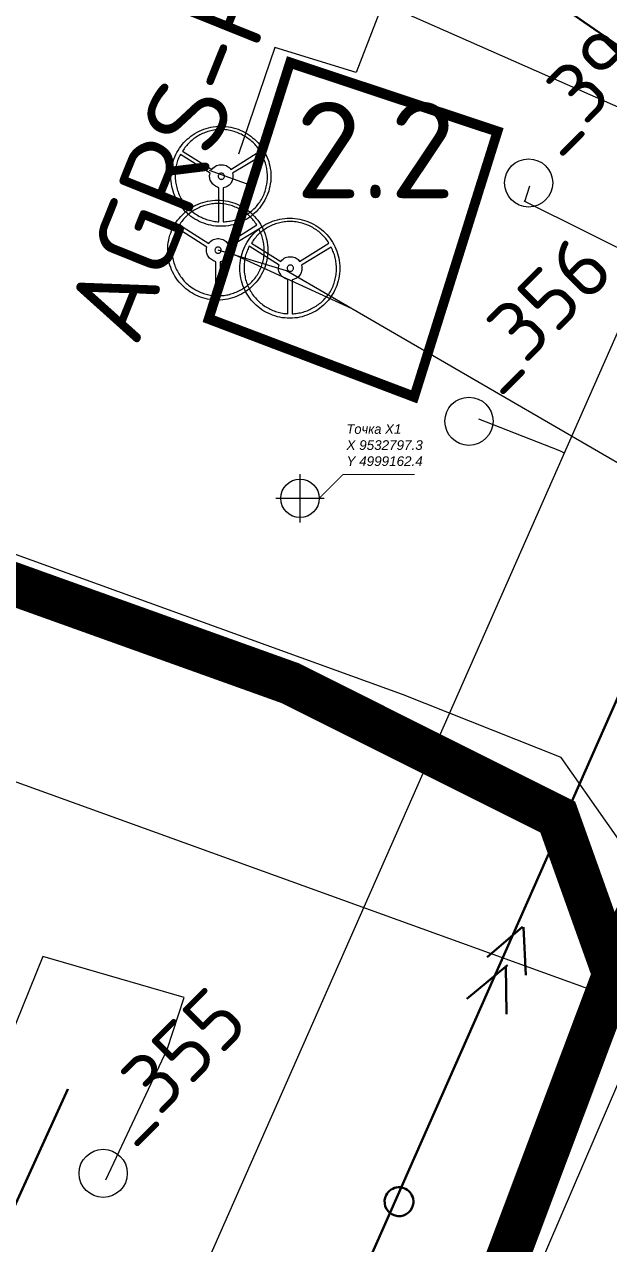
# Model space of a CAD drawing. Header units: millimetres. Extents: x 519 to 9564855, y -810 to 5021775.
# Drawn here: x 9532740 to 9532861.4, y 4999007.6 to 4999260.8 of the extents above; entities that cross this region are included whole.
import ezdxf

# ---------------------------------------------------------------- set-up
doc = ezdxf.new("R2010")
doc.units = ezdxf.units.MM
doc.header["$LTSCALE"] = 2
doc.header["$MEASUREMENT"] = 0
doc.header["$PDMODE"] = 2
doc.header["$PDSIZE"] = 5
for name, color, linetype in [('164 скв. на 2011 год (измененные)', 121, 'Continuous'), ('COMPOUND', 3, 'Continuous'), ('Existing roads', 41, 'Continuous'), ('OLD WELLS(dr.bfr2000)', 24, 'Continuous'), ('PPLINE_WAT', 7, 'WTR_LINE'), ('ROAD_ASF', 9, 'Continuous'), ('ROAD_GROUND', 9, 'Continuous'), ('Stage 11.Object 3.Color', 172, 'Continuous')]:
    doc.layers.add(name, color=color, linetype=linetype)
for name, color, linetype, lineweight in [('PPLINE_GAS', 4, 'GAS_LINE', 30), ('Новый водовод', 5, 'g_122_vpr', 30), ('Оптиковолоконный кабель', 220, 'CAB6', 20), ('ТХ_Проект. НГ', 244, 'g_122_n', 50), ('ТХ_Сущ. НГ', 244, 'g_122_n', 5), ('Электро', 1, 'Continuous', 30), ('Электроснаб', 1, 'Continuous', 18), ('Электроснабжене', 1, 'Continuous', 18)]:
    doc.layers.add(name, color=color, linetype=linetype, lineweight=lineweight)
doc.styles.add('92051501$0$STANDARD', font='simplex.shx')
doc.styles.add('Elect', font='isocpeur.ttf')
doc.styles.add('GeoApp', font='', dxfattribs={"height": 1})
doc.styles.add('Line_GUGK', font='')
doc.styles.get("Standard").update_dxf_attribs({"font": 'isocpeur.ttf', "width": 0.5})
doc.styles.get('GeoApp').set_extended_font_data('D431', italic=True)
doc.styles.get('Line_GUGK').set_extended_font_data('Bm431', italic=True)
doc.linetypes.add('CAB', pattern='A,0.7,-0.43403,["K",Standard,S=0.9,R=0,X=-0.4,Y=-0.3],-0.8', length=1.93403)
doc.linetypes.add('CAB6', pattern='A,0.9,-0.9,["6",Standard,S=0.9,R=0,X=-0.8,Y=-0.4],11', length=12.8)
doc.linetypes.add('g_122_n', pattern='A,2,-2,3,-0.6,["Н",Line_GUGK,S=2,R=0,X=0,Y=-1],-3,3,-2,8,-2,8,-2,6', length=41.6)
doc.linetypes.add('g_122_vpr', pattern='A,2,-2,3,-0.6,["Впр",Line_GUGK,S=2,R=0,X=0,Y=-1],-6.4,3,-2,8,-2,8,-2,6', length=45)
doc.linetypes.add('GAS_LINE', pattern='A,0.5,-0.2,["G",92051501$0$STANDARD,S=0.1,R=0,X=-0.1,Y=-0.05],-0.05', length=0.75)
doc.linetypes.add('WTR_LINE', pattern='A,0.5,-0.2,["W",92051501$0$STANDARD,S=0.1,R=0,X=-0.1,Y=-0.05],-0.05', length=0.75)
pattern_1 = [(45, (2e-07, 3e-08), (-2.6516504294, 2.6516504294), [])]

msp = doc.modelspace()

# ---------------------------------------------------------------- hatches: boundary and pattern name
at = {"layer": 'Existing roads', "linetype": 'ByBlock', "lineweight": 0, "ltscale": 80}
h = msp.add_hatch(dxfattribs=at)
h.set_pattern_fill('ANSI31', color=0, scale=30, style=0)
h.set_pattern_definition(pattern_1)
edge = h.paths.add_edge_path()
edge.add_line((9532778.519, 4999230.469), (9531406.804, 4999722.068))
edge.add_line((9531988.9698, 4999513.27001), (9531985.02959, 4999501.29115))
edge.add_line((9531985.02959, 4999501.29115), (9532135.5995, 4999447.17366))
edge.add_line((9532135.5995, 4999447.17366), (9532139.95261, 4999459.32019))
h = msp.add_hatch(dxfattribs=at)
h.set_pattern_fill('ANSI31', color=0, scale=30, style=0)
h.set_pattern_definition(pattern_1)
edge = h.paths.add_edge_path()
edge.add_line((9531793.51542, 4999569.26863), (9531798.02798, 4999581.86007))
edge.add_line((9531941.09132, 4999530.58864), (9531936.69892, 4999518.35317))
edge.add_line((9531936.69892, 4999518.35317), (9531793.51542, 4999569.26863))
edge.add_line((9532778.519, 4999230.469), (9531406.804, 4999722.068))
h = msp.add_hatch(dxfattribs=at)
h.set_pattern_fill('ANSI31', color=0, scale=30, style=0)
h.set_pattern_definition(pattern_1)
edge = h.paths.add_edge_path()
edge.add_line((9531785.9778, 4999571.94897), (9531748.25838, 4999585.36184))
edge.add_line((9531748.25838, 4999585.36184), (9531752.81099, 4999598.06506))
edge.add_line((9531790.46586, 4999584.57021), (9531785.9778, 4999571.94897))
edge.add_line((9532778.519, 4999230.469), (9531406.804, 4999722.068))

# ---------------------------------------------------------------- linework, layer by layer
at = {"layer": '164 скв. на 2011 год (измененные)', "color": 0, "linetype": 'ByBlock', "lineweight": 0}
msp.add_circle((9532797.3, 4999162.4), 4, dxfattribs=at)
msp.add_point((9532797.3, 4999162.4), dxfattribs=at)
at = {"layer": 'COMPOUND', "lineweight": 0, "const_width": 2, "elevation": 0}
msp.add_lwpolyline([(9532795.21417, 4999252.82118), (9532838.31364, 4999238.51961), (9532821.01163, 4999183.42024), (9532778.31222, 4999199.6218), (9532795.21417, 4999252.82118)], dxfattribs=at)
at = {"layer": 'COMPOUND', "lineweight": 0, "const_width": 2}
msp.add_lwpolyline([(9532795.237, 4999252.955), (9532838.337, 4999238.655), (9532821.037, 4999183.555), (9532778.337, 4999199.755), (9532795.237, 4999252.955)], dxfattribs=at)
at = {"layer": 'OLD WELLS(dr.bfr2000)', "lineweight": 0}
for centre in [(9532844.8, 4999227.9), (9532832.4, 4999178.4), (9532756.4, 4999022.2)]:
    msp.add_circle(centre, 5, dxfattribs=at)
at = {"layer": 'PPLINE_GAS', "lineweight": 0, "ltscale": 25}
for p, q in [((9532928.54, 4999559.67), (9532808.95, 4999250.84)), ((9532792.08, 4999256.05), (9532784.53, 4999233.86)), ((9532808.95, 4999250.84), (9532792.08, 4999256.05))]:
    msp.add_line(p, q, dxfattribs=at)
at = {"layer": 'PPLINE_GAS', "linetype": 'GAS_LINE', "lineweight": 0, "ltscale": 20}
for p, q in [((9532977.85585, 4999193.21827), (9532799.00451, 4999272.07082)), ((9532945.56987, 4999121.96714), (9532794.49137, 4999209.67511))]:
    msp.add_line(p, q, dxfattribs=at)
at = {"layer": 'PPLINE_GAS', "lineweight": 0}
for p, q in [((9532787.714, 4999227.189), (9532778.519, 4999230.469)), ((9532783.527, 4999213.031), (9532787.714, 4999227.189)), ((9532794.49137, 4999209.67511), (9532780.3, 4999213.906)), ((9532808.12865, 4999201.75804), (9532783.527, 4999213.031))]:
    msp.add_line(p, q, dxfattribs=at)
for points in [[(9532780.86805, 4999239.67591), (9532780.86805, 4999239.67591), (9532781.39777, 4999239.66553), (9532781.91711, 4999239.62398), (9532782.43644, 4999239.55127), (9532782.94539, 4999239.46818), (9532783.44395, 4999239.34354), (9532783.93213, 4999239.20851), (9532784.42031, 4999239.04232), (9532784.88771, 4999238.85536), (9532785.34472, 4999238.64763), (9532785.79135, 4999238.41912), (9532786.22759, 4999238.16984), (9532786.65345, 4999237.89978), (9532787.05853, 4999237.60896), (9532787.45322, 4999237.29736), (9532787.82715, 4999236.97537), (9532788.19068, 4999236.63261), (9532788.53344, 4999236.26907), (9532788.86582, 4999235.89515), (9532789.17742, 4999235.50045), (9532789.46825, 4999235.09537), (9532789.7383, 4999234.66952), (9532789.98758, 4999234.23328), (9532790.21609, 4999233.78665), (9532790.43421, 4999233.32963), (9532790.62117, 4999232.85184), (9532790.78736, 4999232.37405), (9532790.92239, 4999231.87549), (9532791.03664, 4999231.37693), (9532791.13012, 4999230.86798), (9532791.20283, 4999230.34865), (9532791.24437, 4999229.81892), (9532791.25476, 4999229.2892), (9532791.25476, 4999229.2892), (9532791.24437, 4999228.74909), (9532791.20283, 4999228.21937), (9532791.13012, 4999227.70004), (9532791.03664, 4999227.19109), (9532790.92239, 4999226.69252), (9532790.78736, 4999226.19396), (9532790.62117, 4999225.70579), (9532790.43421, 4999225.23838), (9532790.21609, 4999224.78137), (9532789.98758, 4999224.33474), (9532789.7383, 4999223.8985), (9532789.46825, 4999223.47264), (9532789.17742, 4999223.06756), (9532788.86582, 4999222.67287), (9532788.53344, 4999222.29895), (9532788.19068, 4999221.93541), (9532787.82715, 4999221.59265), (9532787.45322, 4999221.27066), (9532787.05853, 4999220.95906), (9532786.65345, 4999220.66823), (9532786.22759, 4999220.39818), (9532785.79135, 4999220.1489), (9532785.34472, 4999219.92039), (9532784.88771, 4999219.71265), (9532784.42031, 4999219.52569), (9532783.93213, 4999219.36989), (9532783.44395, 4999219.22448), (9532782.94539, 4999219.11023), (9532782.43644, 4999219.01675), (9532781.91711, 4999218.95442), (9532781.39777, 4999218.91288), (9532780.86805, 4999218.90249), (9532780.86805, 4999218.90249), (9532780.32794, 4999218.91288), (9532779.79822, 4999218.95442), (9532779.27888, 4999219.01675), (9532778.76993, 4999219.11023), (9532778.26099, 4999219.22448), (9532777.77281, 4999219.36989), (9532777.28464, 4999219.52569), (9532776.81723, 4999219.71265), (9532776.34983, 4999219.92039), (9532775.9032, 4999220.1489), (9532775.46696, 4999220.39818), (9532775.05149, 4999220.66823), (9532774.64641, 4999220.95906), (9532774.25172, 4999221.27066), (9532773.87779, 4999221.59265), (9532773.51426, 4999221.93541), (9532773.1715, 4999222.29895), (9532772.83912, 4999222.67287), (9532772.53791, 4999223.06756), (9532772.24708, 4999223.47264), (9532771.97703, 4999223.8985), (9532771.72775, 4999224.33474), (9532771.49924, 4999224.78137), (9532771.2915, 4999225.23838), (9532771.10454, 4999225.70579), (9532770.94874, 4999226.19396), (9532770.80333, 4999226.69252), (9532770.68907, 4999227.19109), (9532770.59559, 4999227.70004), (9532770.53327, 4999228.21937), (9532770.49173, 4999228.74909), (9532770.48134, 4999229.2892), (9532770.48134, 4999229.2892), (9532770.49173, 4999229.81892), (9532770.53327, 4999230.34865), (9532770.59559, 4999230.86798), (9532770.68907, 4999231.37693), (9532770.80333, 4999231.87549), (9532770.94874, 4999232.37405), (9532771.10454, 4999232.85184), (9532771.2915, 4999233.32963), (9532771.49924, 4999233.78665), (9532771.72775, 4999234.23328), (9532771.97703, 4999234.66952), (9532772.24708, 4999235.09537), (9532772.53791, 4999235.50045), (9532772.83912, 4999235.89515), (9532773.1715, 4999236.26907), (9532773.51426, 4999236.63261), (9532773.87779, 4999236.97537), (9532774.25172, 4999237.29736), (9532774.64641, 4999237.60896), (9532775.05149, 4999237.89978), (9532775.46696, 4999238.16984), (9532775.9032, 4999238.41912), (9532776.34983, 4999238.64763), (9532776.81723, 4999238.85536), (9532777.28464, 4999239.04232), (9532777.77281, 4999239.20851), (9532778.26099, 4999239.34354), (9532778.76993, 4999239.46818), (9532779.27888, 4999239.55127), (9532779.79822, 4999239.62398), (9532780.32794, 4999239.66553), (9532780.86805, 4999239.67591)], [(9532778.99844, 4999230.71218), (9532778.99844, 4999230.71218), (9532779.20618, 4999230.96146), (9532779.44507, 4999231.17958), (9532779.70474, 4999231.35616), (9532779.96441, 4999231.49118), (9532780.24485, 4999231.58466), (9532780.53568, 4999231.65737), (9532780.8265, 4999231.68853), (9532781.11733, 4999231.68853), (9532781.39777, 4999231.65737), (9532781.67821, 4999231.59505), (9532781.93788, 4999231.51196), (9532782.17678, 4999231.3977), (9532782.40528, 4999231.26268), (9532782.59224, 4999231.09649), (9532782.75843, 4999230.91992), (9532782.89346, 4999230.71218), (9532788.98007, 4999234.5241), (9532788.98007, 4999234.5241), (9532788.83466, 4999234.763), (9532788.66847, 4999234.99151), (9532788.50228, 4999235.22001), (9532788.32571, 4999235.44852), (9532788.13875, 4999235.66664), (9532787.95179, 4999235.88476), (9532787.74405, 4999236.0925), (9532787.53632, 4999236.30023), (9532787.3182, 4999236.49758), (9532787.10008, 4999236.69493), (9532786.86118, 4999236.88189), (9532786.62229, 4999237.05846), (9532786.38339, 4999237.23504), (9532786.13411, 4999237.40122), (9532785.87444, 4999237.56741), (9532785.61478, 4999237.71282), (9532785.34472, 4999237.85824), (9532785.07467, 4999238.00365), (9532784.79423, 4999238.12829), (9532784.51379, 4999238.25293), (9532784.23334, 4999238.36719), (9532783.94252, 4999238.47105), (9532783.65169, 4999238.56453), (9532783.36086, 4999238.64763), (9532783.05965, 4999238.73072), (9532782.75843, 4999238.79304), (9532782.45722, 4999238.85536), (9532782.14562, 4999238.9073), (9532781.8444, 4999238.93846), (9532781.5328, 4999238.96962), (9532781.2212, 4999238.98), (9532780.9096, 4999238.99039), (9532780.9096, 4999238.99039), (9532780.598, 4999238.98), (9532780.28639, 4999238.96962), (9532779.97479, 4999238.93846), (9532779.66319, 4999238.9073), (9532779.36198, 4999238.85536), (9532779.06076, 4999238.80343), (9532778.75955, 4999238.74111), (9532778.46872, 4999238.6684), (9532778.16751, 4999238.57492), (9532777.88706, 4999238.48144), (9532777.59624, 4999238.38796), (9532777.3158, 4999238.27371), (9532777.04574, 4999238.14907), (9532776.77569, 4999238.02443), (9532776.50563, 4999237.8894), (9532776.24596, 4999237.74398), (9532775.9863, 4999237.59857), (9532775.73702, 4999237.43238), (9532775.48773, 4999237.2662), (9532775.24884, 4999237.10001), (9532775.02033, 4999236.91305), (9532774.79182, 4999236.72609), (9532774.5737, 4999236.53913), (9532774.35558, 4999236.33139), (9532774.14785, 4999236.12366), (9532773.9505, 4999235.91592), (9532773.76354, 4999235.6978), (9532773.57658, 4999235.46929), (9532773.40001, 4999235.24079), (9532773.22343, 4999235.01228), (9532773.06763, 4999234.77338), (9532772.91183, 4999234.5241), (9532778.99844, 4999230.71218)], [(9532780.46297, 4999226.90026), (9532780.46297, 4999226.90026), (9532780.22407, 4999226.98335), (9532779.99557, 4999227.07683), (9532779.76706, 4999227.20147), (9532779.55932, 4999227.3365), (9532779.36198, 4999227.4923), (9532779.1854, 4999227.65849), (9532779.01922, 4999227.84545), (9532778.88419, 4999228.0428), (9532778.75955, 4999228.25053), (9532778.65568, 4999228.46865), (9532778.58297, 4999228.69716), (9532778.53104, 4999228.93605), (9532778.51027, 4999229.18533), (9532778.52065, 4999229.43462), (9532778.5622, 4999229.6839), (9532778.63491, 4999229.94356), (9532772.43404, 4999233.83858), (9532772.43404, 4999233.83858), (9532772.29901, 4999233.5893), (9532772.17437, 4999233.34002), (9532772.06012, 4999233.08035), (9532771.95625, 4999232.82068), (9532771.85239, 4999232.55063), (9532771.75891, 4999232.27019), (9532771.67581, 4999232.00013), (9532771.6031, 4999231.70931), (9532771.54078, 4999231.42886), (9532771.48885, 4999231.13804), (9532771.43692, 4999230.84721), (9532771.40576, 4999230.55638), (9532771.3746, 4999230.25517), (9532771.35382, 4999229.95395), (9532771.34344, 4999229.65274), (9532771.34344, 4999229.35152), (9532771.35382, 4999229.05031), (9532771.3746, 4999228.74909), (9532771.39537, 4999228.43749), (9532771.43692, 4999228.13628), (9532771.47846, 4999227.83506), (9532771.54078, 4999227.53385), (9532771.6031, 4999227.23263), (9532771.67581, 4999226.93142), (9532771.75891, 4999226.6302), (9532771.85239, 4999226.33938), (9532771.95625, 4999226.04855), (9532772.07051, 4999225.75772), (9532772.19515, 4999225.46689), (9532772.33017, 4999225.18645), (9532772.47559, 4999224.90601), (9532772.63139, 4999224.62557), (9532772.63139, 4999224.62557), (9532772.78719, 4999224.35551), (9532772.96376, 4999224.09585), (9532773.12995, 4999223.83618), (9532773.31691, 4999223.5869), (9532773.51426, 4999223.348), (9532773.71161, 4999223.10911), (9532773.90895, 4999222.8806), (9532774.12708, 4999222.66248), (9532774.33481, 4999222.45475), (9532774.56332, 4999222.24701), (9532774.79182, 4999222.04966), (9532775.03072, 4999221.8627), (9532775.26961, 4999221.67574), (9532775.50851, 4999221.50956), (9532775.75779, 4999221.34337), (9532776.01746, 4999221.18757), (9532776.26674, 4999221.03177), (9532776.53679, 4999220.89674), (9532776.79646, 4999220.76171), (9532777.06651, 4999220.63707), (9532777.33657, 4999220.52282), (9532777.61701, 4999220.41895), (9532777.88706, 4999220.31508), (9532778.16751, 4999220.23199), (9532778.45833, 4999220.1489), (9532778.73877, 4999220.07619), (9532779.01922, 4999220.01387), (9532779.31004, 4999219.96194), (9532779.60087, 4999219.91), (9532779.88131, 4999219.87884), (9532780.17214, 4999219.85807), (9532780.46297, 4999219.8373), (9532780.46297, 4999226.90026)], [(9532783.25699, 4999229.94356), (9532783.25699, 4999229.94356), (9532783.31931, 4999229.67351), (9532783.35047, 4999229.40346), (9532783.35047, 4999229.14379), (9532783.3297, 4999228.89451), (9532783.28815, 4999228.64523), (9532783.22583, 4999228.40633), (9532783.13235, 4999228.18821), (9532783.02849, 4999227.98048), (9532782.89346, 4999227.78313), (9532782.72727, 4999227.59617), (9532782.5507, 4999227.44037), (9532782.35335, 4999227.28457), (9532782.13523, 4999227.15993), (9532781.89633, 4999227.05606), (9532781.63667, 4999226.96258), (9532781.35623, 4999226.90026), (9532781.35623, 4999219.8373), (9532781.35623, 4999219.8373), (9532781.63667, 4999219.84768), (9532781.91711, 4999219.86846), (9532782.19755, 4999219.89962), (9532782.47799, 4999219.94116), (9532782.75843, 4999219.9931), (9532783.03887, 4999220.04503), (9532783.31931, 4999220.11774), (9532783.59976, 4999220.19044), (9532783.8802, 4999220.27354), (9532784.16064, 4999220.36702), (9532784.44108, 4999220.47088), (9532784.71113, 4999220.57475), (9532784.98119, 4999220.69939), (9532785.25124, 4999220.82403), (9532785.5213, 4999220.95906), (9532785.78096, 4999221.10447), (9532786.04063, 4999221.24989), (9532786.3003, 4999221.41608), (9532786.54958, 4999221.58226), (9532786.79886, 4999221.75884), (9532787.03776, 4999221.93541), (9532787.27665, 4999222.13276), (9532787.50516, 4999222.33011), (9532787.73367, 4999222.53784), (9532787.95179, 4999222.74557), (9532788.15952, 4999222.97408), (9532788.36726, 4999223.20259), (9532788.5646, 4999223.44148), (9532788.75156, 4999223.68038), (9532788.93852, 4999223.92966), (9532789.10471, 4999224.18933), (9532789.2709, 4999224.45938), (9532789.2709, 4999224.45938), (9532789.4267, 4999224.73982), (9532789.57211, 4999225.02026), (9532789.70714, 4999225.31109), (9532789.83178, 4999225.59153), (9532789.93565, 4999225.88236), (9532790.03952, 4999226.18358), (9532790.133, 4999226.4744), (9532790.21609, 4999226.76523), (9532790.2888, 4999227.06645), (9532790.3615, 4999227.36766), (9532790.41344, 4999227.65849), (9532790.45498, 4999227.9597), (9532790.48614, 4999228.26092), (9532790.5173, 4999228.56213), (9532790.52769, 4999228.85296), (9532790.53808, 4999229.15417), (9532790.53808, 4999229.45539), (9532790.5173, 4999229.74622), (9532790.49653, 4999230.03704), (9532790.46537, 4999230.33826), (9532790.43421, 4999230.62909), (9532790.38228, 4999230.90953), (9532790.33034, 4999231.20036), (9532790.25764, 4999231.4808), (9532790.18493, 4999231.76124), (9532790.10184, 4999232.04168), (9532790.00836, 4999232.32212), (9532789.91488, 4999232.59218), (9532789.80062, 4999232.85184), (9532789.68637, 4999233.1219), (9532789.56173, 4999233.38157), (9532789.4267, 4999233.63085), (9532783.25699, 4999229.94356)], [(9532780.95114, 4999229.94356), (9532780.95114, 4999229.94356), (9532780.81612, 4999229.93318), (9532780.69148, 4999229.89163), (9532780.58761, 4999229.82931), (9532780.48374, 4999229.7566), (9532780.41104, 4999229.65274), (9532780.34871, 4999229.54887), (9532780.30717, 4999229.42423), (9532780.29678, 4999229.2892), (9532780.29678, 4999229.2892), (9532780.30717, 4999229.15417), (9532780.34871, 4999229.03992), (9532780.41104, 4999228.92567), (9532780.48374, 4999228.83219), (9532780.58761, 4999228.74909), (9532780.69148, 4999228.69716), (9532780.81612, 4999228.65561), (9532780.95114, 4999228.64523), (9532780.95114, 4999228.64523), (9532781.08617, 4999228.65561), (9532781.20043, 4999228.69716), (9532781.31468, 4999228.74909), (9532781.40816, 4999228.83219), (9532781.49125, 4999228.92567), (9532781.54319, 4999229.03992), (9532781.58473, 4999229.15417), (9532781.59512, 4999229.2892), (9532781.59512, 4999229.2892), (9532781.58473, 4999229.42423), (9532781.54319, 4999229.54887), (9532781.49125, 4999229.65274), (9532781.40816, 4999229.7566), (9532781.31468, 4999229.82931), (9532781.20043, 4999229.89163), (9532781.08617, 4999229.93318), (9532780.95114, 4999229.94356)], [(9532780.20277, 4999224.32315), (9532780.20277, 4999224.32315), (9532780.73249, 4999224.31277), (9532781.25182, 4999224.27122), (9532781.77116, 4999224.19851), (9532782.28011, 4999224.11542), (9532782.77867, 4999223.99078), (9532783.26685, 4999223.85575), (9532783.75502, 4999223.68956), (9532784.22242, 4999223.5026), (9532784.67944, 4999223.29487), (9532785.12607, 4999223.06636), (9532785.56231, 4999222.81708), (9532785.98816, 4999222.54703), (9532786.39325, 4999222.2562), (9532786.78794, 4999221.9446), (9532787.16186, 4999221.62261), (9532787.5254, 4999221.27985), (9532787.86816, 4999220.91631), (9532788.20053, 4999220.54239), (9532788.51214, 4999220.1477), (9532788.80296, 4999219.74261), (9532789.07302, 4999219.31676), (9532789.3223, 4999218.88052), (9532789.55081, 4999218.43389), (9532789.76893, 4999217.97687), (9532789.95589, 4999217.49909), (9532790.12208, 4999217.0213), (9532790.2571, 4999216.52273), (9532790.37136, 4999216.02417), (9532790.46484, 4999215.51522), (9532790.53754, 4999214.99589), (9532790.57909, 4999214.46617), (9532790.58948, 4999213.93644), (9532790.58948, 4999213.93644), (9532790.57909, 4999213.39633), (9532790.53754, 4999212.86661), (9532790.46484, 4999212.34728), (9532790.37136, 4999211.83833), (9532790.2571, 4999211.33977), (9532790.12208, 4999210.8412), (9532789.95589, 4999210.35303), (9532789.76893, 4999209.88563), (9532789.55081, 4999209.42861), (9532789.3223, 4999208.98198), (9532789.07302, 4999208.54574), (9532788.80296, 4999208.11989), (9532788.51214, 4999207.7148), (9532788.20053, 4999207.32011), (9532787.86816, 4999206.94619), (9532787.5254, 4999206.58265), (9532787.16186, 4999206.23989), (9532786.78794, 4999205.9179), (9532786.39325, 4999205.6063), (9532785.98816, 4999205.31547), (9532785.56231, 4999205.04542), (9532785.12607, 4999204.79614), (9532784.67944, 4999204.56763), (9532784.22242, 4999204.3599), (9532783.75502, 4999204.17294), (9532783.26685, 4999204.01713), (9532782.77867, 4999203.87172), (9532782.28011, 4999203.75747), (9532781.77116, 4999203.66399), (9532781.25182, 4999203.60167), (9532780.73249, 4999203.56012), (9532780.20277, 4999203.54973), (9532780.20277, 4999203.54973), (9532779.66266, 4999203.56012), (9532779.13294, 4999203.60167), (9532778.6136, 4999203.66399), (9532778.10465, 4999203.75747), (9532777.5957, 4999203.87172), (9532777.10753, 4999204.01713), (9532776.61935, 4999204.17294), (9532776.15195, 4999204.3599), (9532775.68455, 4999204.56763), (9532775.23792, 4999204.79614), (9532774.80168, 4999205.04542), (9532774.38621, 4999205.31547), (9532773.98113, 4999205.6063), (9532773.58643, 4999205.9179), (9532773.21251, 4999206.23989), (9532772.84898, 4999206.58265), (9532772.50621, 4999206.94619), (9532772.17384, 4999207.32011), (9532771.87263, 4999207.7148), (9532771.5818, 4999208.11989), (9532771.31174, 4999208.54574), (9532771.06246, 4999208.98198), (9532770.83395, 4999209.42861), (9532770.62622, 4999209.88563), (9532770.43926, 4999210.35303), (9532770.28346, 4999210.8412), (9532770.13804, 4999211.33977), (9532770.02379, 4999211.83833), (9532769.93031, 4999212.34728), (9532769.86799, 4999212.86661), (9532769.82644, 4999213.39633), (9532769.81606, 4999213.93644), (9532769.81606, 4999213.93644), (9532769.82644, 4999214.46617), (9532769.86799, 4999214.99589), (9532769.93031, 4999215.51522), (9532770.02379, 4999216.02417), (9532770.13804, 4999216.52273), (9532770.28346, 4999217.0213), (9532770.43926, 4999217.49909), (9532770.62622, 4999217.97687), (9532770.83395, 4999218.43389), (9532771.06246, 4999218.88052), (9532771.31174, 4999219.31676), (9532771.5818, 4999219.74261), (9532771.87263, 4999220.1477), (9532772.17384, 4999220.54239), (9532772.50621, 4999220.91631), (9532772.84898, 4999221.27985), (9532773.21251, 4999221.62261), (9532773.58643, 4999221.9446), (9532773.98113, 4999222.2562), (9532774.38621, 4999222.54703), (9532774.80168, 4999222.81708), (9532775.23792, 4999223.06636), (9532775.68455, 4999223.29487), (9532776.15195, 4999223.5026), (9532776.61935, 4999223.68956), (9532777.10753, 4999223.85575), (9532777.5957, 4999223.99078), (9532778.10465, 4999224.11542), (9532778.6136, 4999224.19851), (9532779.13294, 4999224.27122), (9532779.66266, 4999224.31277), (9532780.20277, 4999224.32315)], [(9532778.33316, 4999215.35942), (9532778.33316, 4999215.35942), (9532778.54089, 4999215.6087), (9532778.77979, 4999215.82682), (9532779.03946, 4999216.0034), (9532779.29912, 4999216.13843), (9532779.57956, 4999216.23191), (9532779.87039, 4999216.30461), (9532780.16122, 4999216.33577), (9532780.45205, 4999216.33577), (9532780.73249, 4999216.30461), (9532781.01293, 4999216.24229), (9532781.2726, 4999216.1592), (9532781.51149, 4999216.04495), (9532781.74, 4999215.90992), (9532781.92696, 4999215.74373), (9532782.09315, 4999215.56716), (9532782.22818, 4999215.35942), (9532788.31479, 4999219.17135), (9532788.31479, 4999219.17135), (9532788.16937, 4999219.41024), (9532788.00319, 4999219.63875), (9532787.837, 4999219.86726), (9532787.66043, 4999220.09576), (9532787.47346, 4999220.31388), (9532787.2865, 4999220.532), (9532787.07877, 4999220.73974), (9532786.87104, 4999220.94747), (9532786.65291, 4999221.14482), (9532786.43479, 4999221.34217), (9532786.1959, 4999221.52913), (9532785.957, 4999221.7057), (9532785.71811, 4999221.88228), (9532785.46883, 4999222.04846), (9532785.20916, 4999222.21465), (9532784.94949, 4999222.36007), (9532784.67944, 4999222.50548), (9532784.40938, 4999222.65089), (9532784.12894, 4999222.77553), (9532783.8485, 4999222.90017), (9532783.56806, 4999223.01443), (9532783.27723, 4999223.1183), (9532782.98641, 4999223.21178), (9532782.69558, 4999223.29487), (9532782.39436, 4999223.37796), (9532782.09315, 4999223.44028), (9532781.79193, 4999223.5026), (9532781.48033, 4999223.55454), (9532781.17912, 4999223.5857), (9532780.86752, 4999223.61686), (9532780.55592, 4999223.62724), (9532780.24431, 4999223.63763), (9532780.24431, 4999223.63763), (9532779.93271, 4999223.62724), (9532779.62111, 4999223.61686), (9532779.30951, 4999223.5857), (9532778.99791, 4999223.55454), (9532778.69669, 4999223.5026), (9532778.39548, 4999223.45067), (9532778.09426, 4999223.38835), (9532777.80344, 4999223.31564), (9532777.50222, 4999223.22216), (9532777.22178, 4999223.12868), (9532776.93095, 4999223.0352), (9532776.65051, 4999222.92095), (9532776.38046, 4999222.79631), (9532776.1104, 4999222.67167), (9532775.84035, 4999222.53664), (9532775.58068, 4999222.39123), (9532775.32101, 4999222.24581), (9532775.07173, 4999222.07962), (9532774.82245, 4999221.91344), (9532774.58356, 4999221.74725), (9532774.35505, 4999221.56029), (9532774.12654, 4999221.37333), (9532773.90842, 4999221.18637), (9532773.6903, 4999220.97863), (9532773.48257, 4999220.7709), (9532773.28522, 4999220.56316), (9532773.09826, 4999220.34504), (9532772.9113, 4999220.11654), (9532772.73472, 4999219.88803), (9532772.55815, 4999219.65952), (9532772.40235, 4999219.42063), (9532772.24655, 4999219.17135), (9532778.33316, 4999215.35942)], [(9532795.19629, 4999220.57712), (9532795.19629, 4999220.57712), (9532795.72601, 4999220.56673), (9532796.24535, 4999220.52519), (9532796.76469, 4999220.45248), (9532797.27363, 4999220.36939), (9532797.7722, 4999220.24475), (9532798.26037, 4999220.10972), (9532798.74855, 4999219.94353), (9532799.21595, 4999219.75657), (9532799.67296, 4999219.54884), (9532800.11959, 4999219.32033), (9532800.55583, 4999219.07105), (9532800.98169, 4999218.80099), (9532801.38677, 4999218.51017), (9532801.78147, 4999218.19856), (9532802.15539, 4999217.87658), (9532802.51892, 4999217.53381), (9532802.86168, 4999217.17028), (9532803.19406, 4999216.79636), (9532803.50566, 4999216.40166), (9532803.79649, 4999215.99658), (9532804.06654, 4999215.57073), (9532804.31582, 4999215.13448), (9532804.54433, 4999214.68786), (9532804.76245, 4999214.23084), (9532804.94941, 4999213.75305), (9532805.1156, 4999213.27526), (9532805.25063, 4999212.7767), (9532805.36488, 4999212.27814), (9532805.45836, 4999211.76919), (9532805.53107, 4999211.24985), (9532805.57262, 4999210.72013), (9532805.583, 4999210.19041), (9532805.583, 4999210.19041), (9532805.57262, 4999209.6503), (9532805.53107, 4999209.12058), (9532805.45836, 4999208.60124), (9532805.36488, 4999208.09229), (9532805.25063, 4999207.59373), (9532805.1156, 4999207.09517), (9532804.94941, 4999206.607), (9532804.76245, 4999206.13959), (9532804.54433, 4999205.68258), (9532804.31582, 4999205.23595), (9532804.06654, 4999204.79971), (9532803.79649, 4999204.37385), (9532803.50566, 4999203.96877), (9532803.19406, 4999203.57408), (9532802.86168, 4999203.20015), (9532802.51892, 4999202.83662), (9532802.15539, 4999202.49386), (9532801.78147, 4999202.17187), (9532801.38677, 4999201.86027), (9532800.98169, 4999201.56944), (9532800.55583, 4999201.29939), (9532800.11959, 4999201.05011), (9532799.67296, 4999200.8216), (9532799.21595, 4999200.61386), (9532798.74855, 4999200.4269), (9532798.26037, 4999200.2711), (9532797.7722, 4999200.12569), (9532797.27363, 4999200.01143), (9532796.76469, 4999199.91795), (9532796.24535, 4999199.85563), (9532795.72601, 4999199.81409), (9532795.19629, 4999199.8037), (9532795.19629, 4999199.8037), (9532794.65618, 4999199.81409), (9532794.12646, 4999199.85563), (9532793.60713, 4999199.91795), (9532793.09818, 4999200.01143), (9532792.58923, 4999200.12569), (9532792.10105, 4999200.2711), (9532791.61288, 4999200.4269), (9532791.14547, 4999200.61386), (9532790.67807, 4999200.8216), (9532790.23144, 4999201.05011), (9532789.7952, 4999201.29939), (9532789.37973, 4999201.56944), (9532788.97465, 4999201.86027), (9532788.57996, 4999202.17187), (9532788.20604, 4999202.49386), (9532787.8425, 4999202.83662), (9532787.49974, 4999203.20015), (9532787.16736, 4999203.57408), (9532786.86615, 4999203.96877), (9532786.57532, 4999204.37385), (9532786.30527, 4999204.79971), (9532786.05599, 4999205.23595), (9532785.82748, 4999205.68258), (9532785.61974, 4999206.13959), (9532785.43278, 4999206.607), (9532785.27698, 4999207.09517), (9532785.13157, 4999207.59373), (9532785.01732, 4999208.09229), (9532784.92384, 4999208.60124), (9532784.86152, 4999209.12058), (9532784.81997, 4999209.6503), (9532784.80958, 4999210.19041), (9532784.80958, 4999210.19041), (9532784.81997, 4999210.72013), (9532784.86152, 4999211.24985), (9532784.92384, 4999211.76919), (9532785.01732, 4999212.27814), (9532785.13157, 4999212.7767), (9532785.27698, 4999213.27526), (9532785.43278, 4999213.75305), (9532785.61974, 4999214.23084), (9532785.82748, 4999214.68786), (9532786.05599, 4999215.13448), (9532786.30527, 4999215.57073), (9532786.57532, 4999215.99658), (9532786.86615, 4999216.40166), (9532787.16736, 4999216.79636), (9532787.49974, 4999217.17028), (9532787.8425, 4999217.53381), (9532788.20604, 4999217.87658), (9532788.57996, 4999218.19856), (9532788.97465, 4999218.51017), (9532789.37973, 4999218.80099), (9532789.7952, 4999219.07105), (9532790.23144, 4999219.32033), (9532790.67807, 4999219.54884), (9532791.14547, 4999219.75657), (9532791.61288, 4999219.94353), (9532792.10105, 4999220.10972), (9532792.58923, 4999220.24475), (9532793.09818, 4999220.36939), (9532793.60713, 4999220.45248), (9532794.12646, 4999220.52519), (9532794.65618, 4999220.56673), (9532795.19629, 4999220.57712)], [(9532793.32668, 4999211.61339), (9532793.32668, 4999211.61339), (9532793.53442, 4999211.86267), (9532793.77331, 4999212.08079), (9532794.03298, 4999212.25737), (9532794.29265, 4999212.39239), (9532794.57309, 4999212.48587), (9532794.86392, 4999212.55858), (9532795.15475, 4999212.58974), (9532795.44557, 4999212.58974), (9532795.72601, 4999212.55858), (9532796.00646, 4999212.49626), (9532796.26612, 4999212.41317), (9532796.50502, 4999212.29891), (9532796.73353, 4999212.16389), (9532796.92049, 4999211.9977), (9532797.08667, 4999211.82112), (9532797.2217, 4999211.61339), (9532803.30831, 4999215.42531), (9532803.30831, 4999215.42531), (9532803.1629, 4999215.66421), (9532802.99671, 4999215.89271), (9532802.83052, 4999216.12122), (9532802.65395, 4999216.34973), (9532802.46699, 4999216.56785), (9532802.28003, 4999216.78597), (9532802.07229, 4999216.99371), (9532801.86456, 4999217.20144), (9532801.64644, 4999217.39879), (9532801.42832, 4999217.59613), (9532801.18942, 4999217.7831), (9532800.95053, 4999217.95967), (9532800.71164, 4999218.13624), (9532800.46235, 4999218.30243), (9532800.20269, 4999218.46862), (9532799.94302, 4999218.61403), (9532799.67296, 4999218.75945), (9532799.40291, 4999218.90486), (9532799.12247, 4999219.0295), (9532798.84203, 4999219.15414), (9532798.56159, 4999219.2684), (9532798.27076, 4999219.37226), (9532797.97993, 4999219.46574), (9532797.6891, 4999219.54884), (9532797.38789, 4999219.63193), (9532797.08667, 4999219.69425), (9532796.78546, 4999219.75657), (9532796.47386, 4999219.8085), (9532796.17264, 4999219.83966), (9532795.86104, 4999219.87082), (9532795.54944, 4999219.88121), (9532795.23784, 4999219.8916), (9532795.23784, 4999219.8916), (9532794.92624, 4999219.88121), (9532794.61464, 4999219.87082), (9532794.30303, 4999219.83966), (9532793.99143, 4999219.8085), (9532793.69022, 4999219.75657), (9532793.389, 4999219.70464), (9532793.08779, 4999219.64232), (9532792.79696, 4999219.56961), (9532792.49575, 4999219.47613), (9532792.21531, 4999219.38265), (9532791.92448, 4999219.28917), (9532791.64404, 4999219.17491), (9532791.37398, 4999219.05027), (9532791.10393, 4999218.92563), (9532790.83387, 4999218.79061), (9532790.57421, 4999218.64519), (9532790.31454, 4999218.49978), (9532790.06526, 4999218.33359), (9532789.81598, 4999218.1674), (9532789.57708, 4999218.00122), (9532789.34857, 4999217.81426), (9532789.12007, 4999217.6273), (9532788.90195, 4999217.44033), (9532788.68382, 4999217.2326), (9532788.47609, 4999217.02487), (9532788.27874, 4999216.81713), (9532788.09178, 4999216.59901), (9532787.90482, 4999216.3705), (9532787.72825, 4999216.142), (9532787.55167, 4999215.91349), (9532787.39587, 4999215.67459), (9532787.24007, 4999215.42531), (9532793.32668, 4999211.61339)], [(9532779.79769, 4999211.5475), (9532779.79769, 4999211.5475), (9532779.55879, 4999211.63059), (9532779.33028, 4999211.72407), (9532779.10178, 4999211.84871), (9532778.89404, 4999211.98374), (9532778.69669, 4999212.13954), (9532778.52012, 4999212.30573), (9532778.35393, 4999212.49269), (9532778.21891, 4999212.69004), (9532778.09426, 4999212.89777), (9532777.9904, 4999213.11589), (9532777.91769, 4999213.3444), (9532777.86576, 4999213.5833), (9532777.84498, 4999213.83258), (9532777.85537, 4999214.08186), (9532777.89692, 4999214.33114), (9532777.96962, 4999214.59081), (9532771.76876, 4999218.48582), (9532771.76876, 4999218.48582), (9532771.63373, 4999218.23654), (9532771.50909, 4999217.98726), (9532771.39484, 4999217.72759), (9532771.29097, 4999217.46792), (9532771.1871, 4999217.19787), (9532771.09362, 4999216.91743), (9532771.01053, 4999216.64737), (9532770.93782, 4999216.35655), (9532770.8755, 4999216.07611), (9532770.82357, 4999215.78528), (9532770.77163, 4999215.49445), (9532770.74047, 4999215.20362), (9532770.70931, 4999214.90241), (9532770.68854, 4999214.60119), (9532770.67815, 4999214.29998), (9532770.67815, 4999213.99876), (9532770.68854, 4999213.69755), (9532770.70931, 4999213.39633), (9532770.73009, 4999213.08473), (9532770.77163, 4999212.78352), (9532770.81318, 4999212.4823), (9532770.8755, 4999212.18109), (9532770.93782, 4999211.87987), (9532771.01053, 4999211.57866), (9532771.09362, 4999211.27745), (9532771.1871, 4999210.98662), (9532771.29097, 4999210.69579), (9532771.40522, 4999210.40496), (9532771.52986, 4999210.11413), (9532771.66489, 4999209.83369), (9532771.8103, 4999209.55325), (9532771.96611, 4999209.27281), (9532771.96611, 4999209.27281), (9532772.12191, 4999209.00276), (9532772.29848, 4999208.74309), (9532772.46467, 4999208.48342), (9532772.65163, 4999208.23414), (9532772.84898, 4999207.99524), (9532773.04632, 4999207.75635), (9532773.24367, 4999207.52784), (9532773.46179, 4999207.30972), (9532773.66953, 4999207.10199), (9532773.89803, 4999206.89425), (9532774.12654, 4999206.69691), (9532774.36544, 4999206.50995), (9532774.60433, 4999206.32298), (9532774.84322, 4999206.1568), (9532775.09251, 4999205.99061), (9532775.35217, 4999205.83481), (9532775.60145, 4999205.67901), (9532775.87151, 4999205.54398), (9532776.13118, 4999205.40895), (9532776.40123, 4999205.28431), (9532776.67129, 4999205.17006), (9532776.95173, 4999205.06619), (9532777.22178, 4999204.96233), (9532777.50222, 4999204.87923), (9532777.79305, 4999204.79614), (9532778.07349, 4999204.72343), (9532778.35393, 4999204.66111), (9532778.64476, 4999204.60918), (9532778.93559, 4999204.55724), (9532779.21603, 4999204.52608), (9532779.50686, 4999204.50531), (9532779.79769, 4999204.48454), (9532779.79769, 4999211.5475)], [(9532782.59171, 4999214.59081), (9532782.59171, 4999214.59081), (9532782.65403, 4999214.32075), (9532782.68519, 4999214.0507), (9532782.68519, 4999213.79103), (9532782.66442, 4999213.54175), (9532782.62287, 4999213.29247), (9532782.56055, 4999213.05357), (9532782.46707, 4999212.83545), (9532782.3632, 4999212.62772), (9532782.22818, 4999212.43037), (9532782.06199, 4999212.24341), (9532781.88541, 4999212.08761), (9532781.68807, 4999211.93181), (9532781.46995, 4999211.80717), (9532781.23105, 4999211.7033), (9532780.97138, 4999211.60982), (9532780.69094, 4999211.5475), (9532780.69094, 4999204.48454), (9532780.69094, 4999204.48454), (9532780.97138, 4999204.49492), (9532781.25182, 4999204.5157), (9532781.53227, 4999204.54686), (9532781.81271, 4999204.5884), (9532782.09315, 4999204.64034), (9532782.37359, 4999204.69227), (9532782.65403, 4999204.76498), (9532782.93447, 4999204.83768), (9532783.21491, 4999204.92078), (9532783.49535, 4999205.01426), (9532783.7758, 4999205.11813), (9532784.04585, 4999205.22199), (9532784.3159, 4999205.34663), (9532784.58596, 4999205.47127), (9532784.85601, 4999205.6063), (9532785.11568, 4999205.75172), (9532785.37535, 4999205.89713), (9532785.63502, 4999206.06332), (9532785.8843, 4999206.2295), (9532786.13358, 4999206.40608), (9532786.37247, 4999206.58265), (9532786.61137, 4999206.78), (9532786.83987, 4999206.97735), (9532787.06838, 4999207.18508), (9532787.2865, 4999207.39282), (9532787.49424, 4999207.62132), (9532787.70197, 4999207.84983), (9532787.89932, 4999208.08873), (9532788.08628, 4999208.32762), (9532788.27324, 4999208.5769), (9532788.43943, 4999208.83657), (9532788.60562, 4999209.10662), (9532788.60562, 4999209.10662), (9532788.76142, 4999209.38706), (9532788.90683, 4999209.66751), (9532789.04186, 4999209.95833), (9532789.1665, 4999210.23877), (9532789.27037, 4999210.5296), (9532789.37423, 4999210.83082), (9532789.46771, 4999211.12164), (9532789.55081, 4999211.41247), (9532789.62351, 4999211.71369), (9532789.69622, 4999212.0149), (9532789.74815, 4999212.30573), (9532789.7897, 4999212.60694), (9532789.82086, 4999212.90816), (9532789.85202, 4999213.20937), (9532789.86241, 4999213.5002), (9532789.87279, 4999213.80142), (9532789.87279, 4999214.10263), (9532789.85202, 4999214.39346), (9532789.83125, 4999214.68429), (9532789.80009, 4999214.9855), (9532789.76893, 4999215.27633), (9532789.71699, 4999215.55677), (9532789.66506, 4999215.8476), (9532789.59235, 4999216.12804), (9532789.51965, 4999216.40848), (9532789.43655, 4999216.68892), (9532789.34307, 4999216.96936), (9532789.24959, 4999217.23942), (9532789.13534, 4999217.49909), (9532789.02108, 4999217.76914), (9532788.89644, 4999218.02881), (9532788.76142, 4999218.27809), (9532782.59171, 4999214.59081)], [(9532780.28586, 4999214.59081), (9532780.28586, 4999214.59081), (9532780.15083, 4999214.58042), (9532780.02619, 4999214.53887), (9532779.92233, 4999214.47655), (9532779.81846, 4999214.40385), (9532779.74575, 4999214.29998), (9532779.68343, 4999214.19611), (9532779.64188, 4999214.07147), (9532779.6315, 4999213.93644), (9532779.6315, 4999213.93644), (9532779.64188, 4999213.80142), (9532779.68343, 4999213.68716), (9532779.74575, 4999213.57291), (9532779.81846, 4999213.47943), (9532779.92233, 4999213.39633), (9532780.02619, 4999213.3444), (9532780.15083, 4999213.30285), (9532780.28586, 4999213.29247), (9532780.28586, 4999213.29247), (9532780.42089, 4999213.30285), (9532780.53514, 4999213.3444), (9532780.6494, 4999213.39633), (9532780.74288, 4999213.47943), (9532780.82597, 4999213.57291), (9532780.8779, 4999213.68716), (9532780.91945, 4999213.80142), (9532780.92984, 4999213.93644), (9532780.92984, 4999213.93644), (9532780.91945, 4999214.07147), (9532780.8779, 4999214.19611), (9532780.82597, 4999214.29998), (9532780.74288, 4999214.40385), (9532780.6494, 4999214.47655), (9532780.53514, 4999214.53887), (9532780.42089, 4999214.58042), (9532780.28586, 4999214.59081)], [(9532794.79121, 4999207.80147), (9532794.79121, 4999207.80147), (9532794.55232, 4999207.88456), (9532794.32381, 4999207.97804), (9532794.0953, 4999208.10268), (9532793.88757, 4999208.23771), (9532793.69022, 4999208.39351), (9532793.51364, 4999208.5597), (9532793.34746, 4999208.74666), (9532793.21243, 4999208.94401), (9532793.08779, 4999209.15174), (9532792.98392, 4999209.36986), (9532792.91122, 4999209.59837), (9532792.85928, 4999209.83726), (9532792.83851, 4999210.08654), (9532792.8489, 4999210.33582), (9532792.89044, 4999210.58511), (9532792.96315, 4999210.84477), (9532786.76228, 4999214.73979), (9532786.76228, 4999214.73979), (9532786.62726, 4999214.49051), (9532786.50262, 4999214.24123), (9532786.38836, 4999213.98156), (9532786.28449, 4999213.72189), (9532786.18063, 4999213.45184), (9532786.08715, 4999213.1714), (9532786.00405, 4999212.90134), (9532785.93135, 4999212.61051), (9532785.86903, 4999212.33007), (9532785.81709, 4999212.03924), (9532785.76516, 4999211.74842), (9532785.734, 4999211.45759), (9532785.70284, 4999211.15637), (9532785.68207, 4999210.85516), (9532785.67168, 4999210.55395), (9532785.67168, 4999210.25273), (9532785.68207, 4999209.95152), (9532785.70284, 4999209.6503), (9532785.72361, 4999209.3387), (9532785.76516, 4999209.03749), (9532785.80671, 4999208.73627), (9532785.86903, 4999208.43506), (9532785.93135, 4999208.13384), (9532786.00405, 4999207.83263), (9532786.08715, 4999207.53141), (9532786.18063, 4999207.24058), (9532786.28449, 4999206.94976), (9532786.39875, 4999206.65893), (9532786.52339, 4999206.3681), (9532786.65842, 4999206.08766), (9532786.80383, 4999205.80722), (9532786.95963, 4999205.52678), (9532786.95963, 4999205.52678), (9532787.11543, 4999205.25672), (9532787.29201, 4999204.99706), (9532787.45819, 4999204.73739), (9532787.64515, 4999204.48811), (9532787.8425, 4999204.24921), (9532788.03985, 4999204.01032), (9532788.2372, 4999203.78181), (9532788.45532, 4999203.56369), (9532788.66305, 4999203.35595), (9532788.89156, 4999203.14822), (9532789.12007, 4999202.95087), (9532789.35896, 4999202.76391), (9532789.59785, 4999202.57695), (9532789.83675, 4999202.41076), (9532790.08603, 4999202.24458), (9532790.3457, 4999202.08878), (9532790.59498, 4999201.93298), (9532790.86503, 4999201.79795), (9532791.1247, 4999201.66292), (9532791.39476, 4999201.53828), (9532791.66481, 4999201.42403), (9532791.94525, 4999201.32016), (9532792.21531, 4999201.21629), (9532792.49575, 4999201.1332), (9532792.78658, 4999201.05011), (9532793.06702, 4999200.9774), (9532793.34746, 4999200.91508), (9532793.63829, 4999200.86314), (9532793.92911, 4999200.81121), (9532794.20955, 4999200.78005), (9532794.50038, 4999200.75928), (9532794.79121, 4999200.7385), (9532794.79121, 4999207.80147)], [(9532797.58524, 4999210.84477), (9532797.58524, 4999210.84477), (9532797.64756, 4999210.57472), (9532797.67872, 4999210.30466), (9532797.67872, 4999210.045), (9532797.65794, 4999209.79572), (9532797.6164, 4999209.54643), (9532797.55408, 4999209.30754), (9532797.46059, 4999209.08942), (9532797.35673, 4999208.88168), (9532797.2217, 4999208.68434), (9532797.05551, 4999208.49738), (9532796.87894, 4999208.34158), (9532796.68159, 4999208.18578), (9532796.46347, 4999208.06113), (9532796.22458, 4999207.95727), (9532795.96491, 4999207.86379), (9532795.68447, 4999207.80147), (9532795.68447, 4999200.7385), (9532795.68447, 4999200.7385), (9532795.96491, 4999200.74889), (9532796.24535, 4999200.76966), (9532796.52579, 4999200.80082), (9532796.80623, 4999200.84237), (9532797.08667, 4999200.8943), (9532797.36711, 4999200.94624), (9532797.64756, 4999201.01894), (9532797.928, 4999201.09165), (9532798.20844, 4999201.17475), (9532798.48888, 4999201.26823), (9532798.76932, 4999201.37209), (9532799.03937, 4999201.47596), (9532799.30943, 4999201.6006), (9532799.57948, 4999201.72524), (9532799.84954, 4999201.86027), (9532800.10921, 4999202.00568), (9532800.36887, 4999202.1511), (9532800.62854, 4999202.31728), (9532800.87782, 4999202.48347), (9532801.1271, 4999202.66005), (9532801.366, 4999202.83662), (9532801.60489, 4999203.03397), (9532801.8334, 4999203.23131), (9532802.06191, 4999203.43905), (9532802.28003, 4999203.64678), (9532802.48776, 4999203.87529), (9532802.6955, 4999204.1038), (9532802.89284, 4999204.34269), (9532803.07981, 4999204.58159), (9532803.26677, 4999204.83087), (9532803.43295, 4999205.09054), (9532803.59914, 4999205.36059), (9532803.59914, 4999205.36059), (9532803.75494, 4999205.64103), (9532803.90036, 4999205.92147), (9532804.03538, 4999206.2123), (9532804.16002, 4999206.49274), (9532804.26389, 4999206.78357), (9532804.36776, 4999207.08478), (9532804.46124, 4999207.37561), (9532804.54433, 4999207.66644), (9532804.61704, 4999207.96765), (9532804.68975, 4999208.26887), (9532804.74168, 4999208.5597), (9532804.78323, 4999208.86091), (9532804.81439, 4999209.16213), (9532804.84555, 4999209.46334), (9532804.85593, 4999209.75417), (9532804.86632, 4999210.05538), (9532804.86632, 4999210.3566), (9532804.84555, 4999210.64743), (9532804.82477, 4999210.93825), (9532804.79361, 4999211.23947), (9532804.76245, 4999211.5303), (9532804.71052, 4999211.81074), (9532804.65859, 4999212.10157), (9532804.58588, 4999212.38201), (9532804.51317, 4999212.66245), (9532804.43008, 4999212.94289), (9532804.3366, 4999213.22333), (9532804.24312, 4999213.49338), (9532804.12886, 4999213.75305), (9532804.01461, 4999214.02311), (9532803.88997, 4999214.28277), (9532803.75494, 4999214.53206), (9532797.58524, 4999210.84477)], [(9532795.27939, 4999210.84477), (9532795.27939, 4999210.84477), (9532795.14436, 4999210.83439), (9532795.01972, 4999210.79284), (9532794.91585, 4999210.73052), (9532794.81198, 4999210.65781), (9532794.73928, 4999210.55395), (9532794.67696, 4999210.45008), (9532794.63541, 4999210.32544), (9532794.62502, 4999210.19041), (9532794.62502, 4999210.19041), (9532794.63541, 4999210.05538), (9532794.67696, 4999209.94113), (9532794.73928, 4999209.82688), (9532794.81198, 4999209.7334), (9532794.91585, 4999209.6503), (9532795.01972, 4999209.59837), (9532795.14436, 4999209.55682), (9532795.27939, 4999209.54643), (9532795.27939, 4999209.54643), (9532795.41441, 4999209.55682), (9532795.52867, 4999209.59837), (9532795.64292, 4999209.6503), (9532795.7364, 4999209.7334), (9532795.81949, 4999209.82688), (9532795.87143, 4999209.94113), (9532795.91297, 4999210.05538), (9532795.92336, 4999210.19041), (9532795.92336, 4999210.19041), (9532795.91297, 4999210.32544), (9532795.87143, 4999210.45008), (9532795.81949, 4999210.55395), (9532795.7364, 4999210.65781), (9532795.64292, 4999210.73052), (9532795.52867, 4999210.79284), (9532795.41441, 4999210.83439), (9532795.27939, 4999210.84477)]]:
    msp.add_lwpolyline(points, dxfattribs=at)
at = {"layer": 'PPLINE_WAT', "color": 5, "lineweight": 0, "ltscale": 2}
msp.add_lwpolyline([(9529678.04536, 4999710.05417), (9530509.067, 4999861.038), (9530574.027, 4999857.44), (9530635.798, 4999849.551), (9530710.92893, 4999832.69702), (9530791.425, 4999806.726), (9532887.30423, 4999049.66301), (9532891.568, 4999047.93), (9533000, 4999292.00293)], dxfattribs=at)
at = {"layer": 'ROAD_ASF', "lineweight": 0}
for points in [[(9527474.32311, 5000617.56906), (9528116.89056, 5000310.63684), (9528226.81042, 5000254.72721), (9528337.76363, 5000207.62802), (9528423.33384, 5000175.53919), (9528508.23721, 5000140.55539), (9528831.91636, 4999991.29355), (9528958.52373, 4999929.76891), (9529199.19997, 4999816.72519), (9529420.2383, 4999714.80045), (9529519.78295, 4999725.69735), (9530586.07899, 4999915.82845), (9531035.1768, 4999767.30001), (9531137.77581, 4999727.02189), (9531247.69257, 4999681.75617), (9532796.3991, 4999126.78216), (9532853.27595, 4999098.34373), (9532865.72759, 4999063.50198), (9532802.29469, 4998894.888), (9532387.6961, 4997953.31546)], [(9531558.66169, 4999563.94777), (9532794.037, 4999121.255), (9532848.437, 4999094.055), (9532859.337, 4999063.555), (9532796.737, 4998897.155), (9532382.20487, 4997955.73339)]]:
    msp.add_lwpolyline(points, dxfattribs=at)
at = {"layer": 'ROAD_GROUND', "color": 8, "lineweight": 0}
for points, const_width in [([(9527473.0333, 5000614.86048), (9528115.56378, 5000307.94592), (9528225.54274, 5000252.00623), (9528336.65031, 5000204.84151), (9528422.23542, 5000172.7471), (9528507.0371, 5000137.8052), (9528830.63248, 4999988.58199), (9528957.24834, 4999927.05352), (9529197.94374, 4999814.00088), (9529419.73765, 4999711.72773), (9529520.20998, 4999722.72618), (9530585.85799, 4999912.74173), (9531034.1569, 4999764.47751), (9531136.65641, 4999724.23844), (9531246.61478, 4999678.95558), (9532795.21805, 4999124.01858), (9532850.85648, 4999096.19937), (9532862.5323, 4999063.52849), (9532799.51584, 4998896.0215), (9532384.95048, 4997954.52443)], 9), ([(9533000, 4999369.23584), (9532861.56105, 4999065.61731)], 7)]:
    msp.add_lwpolyline(points, dxfattribs=dict(at, const_width=const_width))
at = {"layer": 'ROAD_GROUND', "lineweight": 0}
msp.add_lwpolyline([(9532858.41943, 4999068.49652), (9532858.10346, 4999067.80566)], dxfattribs=at)
at = {"layer": 'Stage 11.Object 3.Color', "color": 5, "linetype": 'ByBlock', "lineweight": 0, "ltscale": 80}
msp.add_line((9532853.27595, 4999098.34373), (9532851.52473, 4999094.32948), dxfattribs=at)
at = {"layer": 'Новый водовод', "linetype": 'ByBlock', "lineweight": 25, "const_width": 0.2}
msp.add_lwpolyline([(9532801.3, 4999162.4), (9532806.27514, 4999167.37514), (9532821.0976, 4999167.37514)], dxfattribs=at)
at = {"layer": 'Оптиковолоконный кабель', "linetype": 'CAB', "lineweight": 0, "ltscale": 0.5, "elevation": -37.2261}
msp.add_lwpolyline([(9534217.7939, 4997630.0899), (9533869.2489, 4997728.4439), (9533518.5075, 4997826.5581), (9532813.3617, 4998024.5259), (9532539.2376, 4998104.3616), (9532472.6436, 4998126.0021), (9532470.4211, 4998139.4908), (9532699.1827, 4998659.6071), (9532863.5241, 4999041.1755), (9532870.8227, 4999081.1421), (9532851.5813, 4999108.5696), (9532818.6079, 4999121.6734), (9532531.8171, 4999225.3627), (9532095.0405, 4999382.6577), (9531675.2934, 4999531.54), (9531490.1621, 4999598.2241), (9531158.3562, 4999721.9177)], dxfattribs=at)
at = {"layer": 'ТХ_Проект. НГ', "color": 3, "linetype": 'ByBlock', "lineweight": 0, "ltscale": 0.3}
msp.add_line((9532891.37295, 4999260.65676, -1.45761), (9532759.3884, 4998961.42545, -25.26336), dxfattribs=at)
at = {"layer": 'ТХ_Проект. НГ', "color": 3, "linetype": 'ByBlock', "lineweight": 0, "ltscale": 0.3, "elevation": -25.1602}
msp.add_lwpolyline([(9532756.9286, 4999020.8586), (9532769.6795, 4999047.8939), (9532773.2568, 4999058.7036), (9532743.8809, 4999067.2543), (9532710.1447, 4998983.9459), (9532691.03607, 4998936.75892)], dxfattribs=at)
at = {"layer": 'ТХ_Сущ. НГ', "lineweight": 0, "ltscale": 0.3}
for points, elevation in [([(9532843.98093, 4999224.02594), (9532845.0575, 4999227.2764)], -24.1706), ([(9532869.61855, 4999211.33585), (9532843.8497, 4999224.0909)], -25.1706), ([(9532834.3753, 4999178.8799), (9532851.2093, 4999172.3129), (9532852.21635, 4999171.88212)], -25.1706)]:
    msp.add_lwpolyline(points, dxfattribs=dict(at, elevation=elevation))
at = {"layer": 'Электро'}
for p, q in [((9533000.18214, 4999430.22753), (9531486.31914, 4996009.5866)), ((9532695.88211, 4999372.45371, 0), (9532898.32591, 4999232.24203)), ((9532843.5361, 4999073.41426), (9532836.17941, 4999067.07521)), ((9532843.76524, 4999073.30889), (9532844.19934, 4999063.38713)), ((9532840.40938, 4999065.40777), (9532831.94351, 4999058.46769)), ((9532840.0748, 4999065.28386), (9532840.17432, 4999055.23818)), ((9532749.09096, 4999039.70985, -0.00006), (9532652.03602, 4998827.41012, -0.00006))]:
    msp.add_line(p, q, dxfattribs=at)
for start, end in [(355.9003896, 175.9003896), (175.9003896, 355.9003896)]:
    msp.add_arc((9532817.86592, 4999016.31485), 3, start, end, dxfattribs=at)
at = {"layer": 'Электроснаб', "color": 1, "linetype": 'ByBlock', "lineweight": 0}
for p, q in [((9533000.18214, 4999430.22753), (9531486.31914, 4996009.5866)), ((9532695.88211, 4999372.45371, 0), (9532898.32591, 4999232.24203)), ((9532843.5361, 4999073.41426), (9532836.17941, 4999067.07521)), ((9532843.76524, 4999073.30889), (9532844.19934, 4999063.38713)), ((9532840.40938, 4999065.40777), (9532831.94351, 4999058.46769)), ((9532840.0748, 4999065.28386), (9532840.17432, 4999055.23818)), ((9532749.09096, 4999039.70985, -0.00006), (9532652.03602, 4998827.41012, -0.00006))]:
    msp.add_line(p, q, dxfattribs=at)
for start, end in [(355.9003896, 175.9003896), (175.9003896, 355.9003896)]:
    msp.add_arc((9532817.86592, 4999016.31485), 3, start, end, dxfattribs=at)
at = {"layer": 'Электроснабжене', "color": 1, "linetype": 'ByBlock', "lineweight": 0}
for p, q in [((9534101.79379, 5001919.36816), (9531486.31914, 4996009.5866)), ((9532695.88211, 4999372.45371, 0), (9532898.32591, 4999232.24203)), ((9532843.5361, 4999073.41426), (9532836.17941, 4999067.07521)), ((9532843.76524, 4999073.30889), (9532844.19934, 4999063.38713)), ((9532840.40938, 4999065.40777), (9532831.94351, 4999058.46769)), ((9532840.0748, 4999065.28386), (9532840.17432, 4999055.23818)), ((9532749.09096, 4999039.70985, -0.00006), (9532652.03602, 4998827.41012, -0.00006))]:
    msp.add_line(p, q, dxfattribs=at)
for start, end in [(355.9003896, 175.9003896), (175.9003896, 355.9003896)]:
    msp.add_arc((9532817.86592, 4999016.31485), 3, start, end, dxfattribs=at)

# ---------------------------------------------------------------- texts
at = {"layer": 'COMPOUND', "lineweight": 0, "style": 'Elect'}
for rotation, p in [(68.0966206, (9532763.3411, 4999193.50525, -0.00005)), (68.098713, (9532763.3661, 4999193.63791))]:
    msp.add_text('AGRS-PTV', height=16.421579, rotation=rotation, dxfattribs=at).set_placement(p)
at = {"layer": 'OLD WELLS(dr.bfr2000)', "lineweight": 0, "style": 'Elect'}
for s, p in [(' _3941', (9532844.8, 4999227.9)), (' _356', (9532832.4, 4999178.4)), (' _355', (9532756.4, 4999022.2))]:
    msp.add_text(s, height=12.5, rotation=44.9999999, dxfattribs=at).set_placement(p)
at = {"layer": 'PPLINE_GAS', "lineweight": 0, "style": 'Elect'}
msp.add_text('2.2', height=20, rotation=0, dxfattribs=at).set_placement((9532796.37238, 4999224.72736))
at = {"layer": 'Новый водовод', "linetype": 'ByBlock', "lineweight": 25, "insert": (9532806.95609, 4999177.79443), "char_height": 2, "attachment_point": 1, "style": 'GeoApp'}
msp.add_mtext_dynamic_manual_height_columns('Точка {\\fArial|b0|i1|c0|p34;X\\fArial|b0|i1|c204|p34;1\\fArial|b0|i1|c0|p34;\\PX 9532797.3\\PY 4999162.4}', width=18.2603085, gutter_width=5, heights=[0], dxfattribs=at)

doc.saveas('drawing.dxf')
